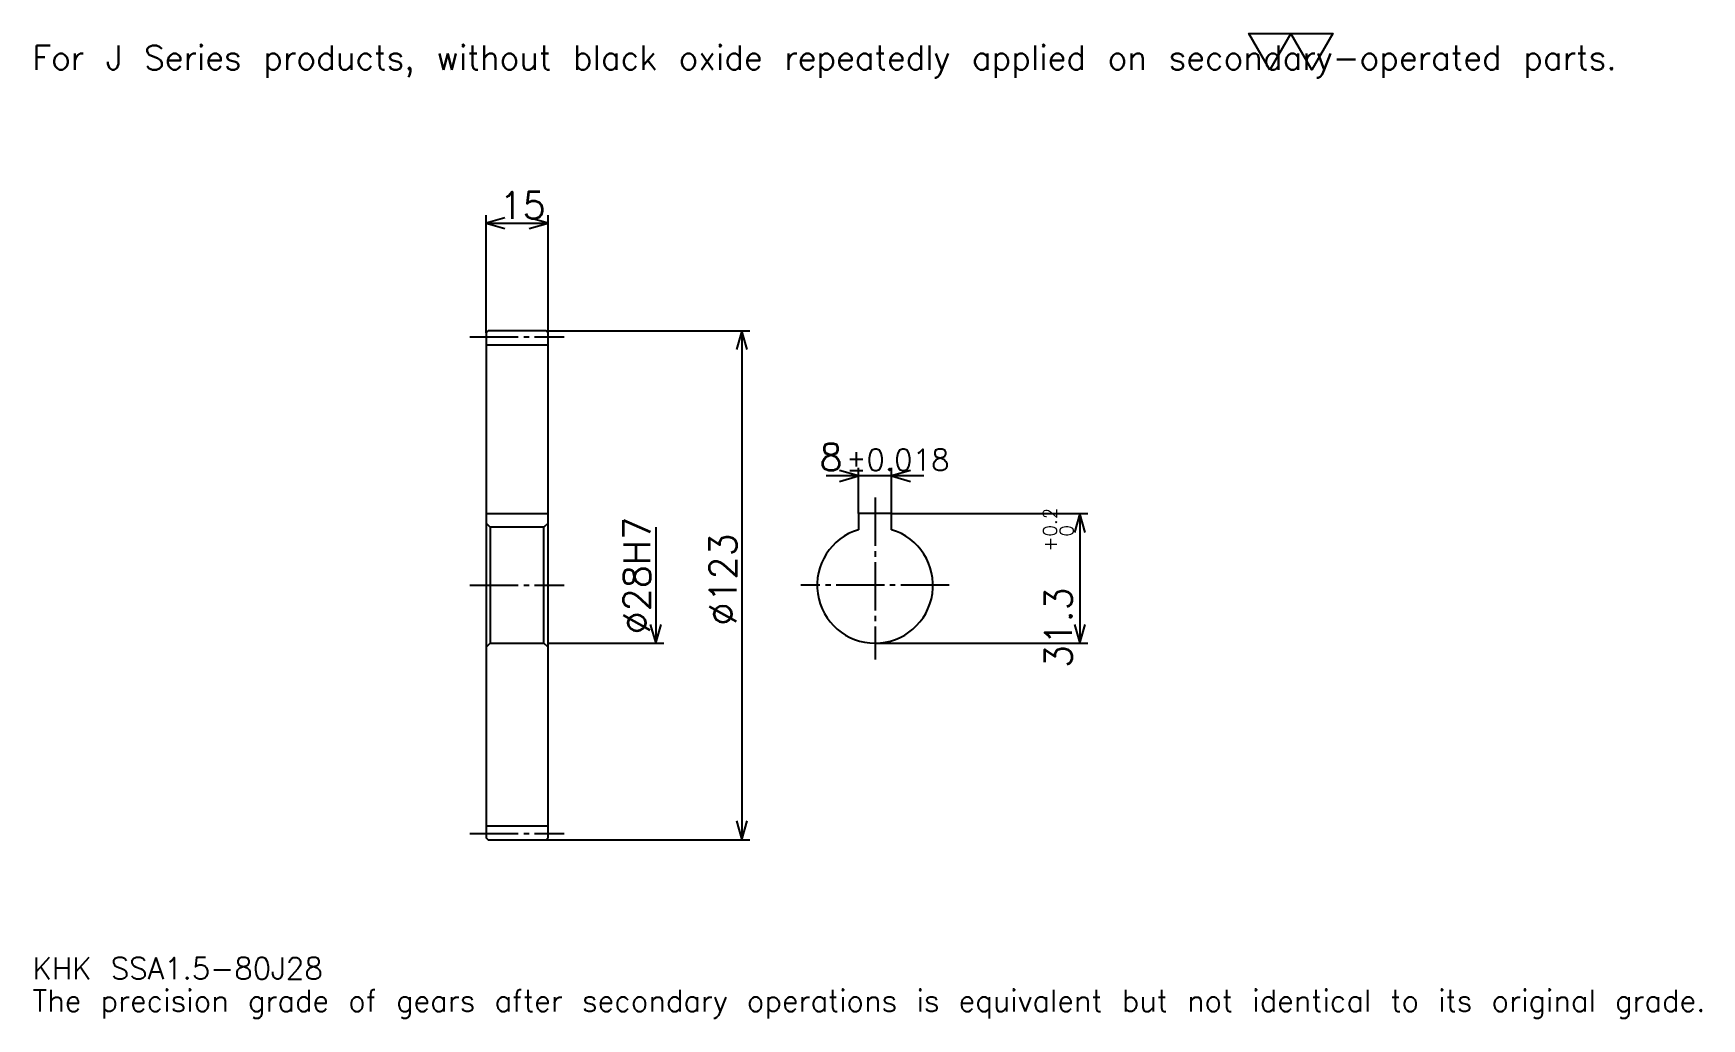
# Model space of a CAD drawing. Extents: x 13 to 416, y 5 to 243.
import ezdxf

# ---------------------------------------------------------------- set-up
doc = ezdxf.new("R2010")
doc.units = 0
doc.linetypes.add('DASHDOT', pattern=[15.603262, 11.702446, -1.300272, 1.300272, -1.300272])
doc.layers.get('0').update_dxf_attribs({"linetype": 'CONTINUOUS'})
doc.layers.add('DASHDOT', color=6, linetype='DASHDOT')
doc.styles.add('KANJI', font='TXT', dxfattribs={"bigfont": 'BIGFONT'})

msp = doc.modelspace()

# ---------------------------------------------------------------- linework, layer by layer
at = {"color": 5}
for p, q in [((122.629074, 170.985733), (122.629074, 198.941574)), ((137.629074, 170.985733), (137.629074, 198.941574)), ((122.629074, 196.991165), (137.629074, 196.991165)), ((122.629074, 170.485733), (122.629074, 170.985733)), ((137.129074, 170.985733), (137.629074, 170.985733)), ((137.629074, 170.985733), (186.389267, 170.985733)), ((137.629074, 170.485733), (137.629074, 170.985733)), ((184.438858, 170.985733), (184.438858, 47.985733)), ((212.64267, 126.785736), (212.64267, 137.838043)), ((220.64267, 126.785736), (220.64267, 137.838043)), ((228.44429, 135.887634), (204.841034, 135.887634)), ((220.64267, 126.785736), (268.1026, 126.785736)), ((266.152161, 126.785736), (266.152161, 95.485733)), ((163.634506, 123.485733), (163.634506, 95.485733)), ((137.629074, 95.485733), (165.584915, 95.485733)), ((216.64267, 95.485733), (268.1026, 95.485733)), ((137.129074, 47.985733), (137.629074, 47.985733)), ((137.629074, 47.985733), (186.389267, 47.985733))]:
    msp.add_line(p, q, dxfattribs=at)
at = {"color": 4}
for p, q in [((122.629074, 167.610733), (137.629074, 167.610733)), ((122.629074, 126.785736), (137.629074, 126.785736)), ((137.629074, 124.485733), (136.629074, 123.485733)), ((122.629074, 94.485733), (123.629074, 95.485733)), ((137.629074, 94.485733), (136.629074, 95.485733)), ((122.629074, 51.360733), (137.629074, 51.360733))]:
    msp.add_line(p, q, dxfattribs=at)
at = {"color": 7}
msp.add_lwpolyline([(312.065216, 234.04892), (306.994171, 242.83876), (327.278381, 242.83876), (322.207336, 234.04892), (317.136261, 242.83876), (312.065216, 234.04892)], dxfattribs=at)
at = {"color": 5}
for points in [[(127.180023, 198.291443), (122.629074, 196.991165), (127.180023, 195.690887)], [(133.078125, 195.690887), (137.629074, 196.991165), (133.078125, 198.291443)], [(185.739136, 166.434784), (184.438858, 170.985733), (183.13858, 166.434784)], [(208.091705, 134.587357), (212.64267, 135.887634), (208.091705, 137.187912)], [(225.193604, 137.187912), (220.64267, 135.887634), (225.193604, 134.587357)], [(267.452454, 122.234779), (266.152161, 126.785736), (264.851898, 122.234779)], [(162.334229, 100.036682), (163.634506, 95.485733), (164.934784, 100.036682)], [(264.851898, 100.036682), (266.152161, 95.485733), (267.452454, 100.036682)], [(183.13858, 52.536682), (184.438858, 47.985733), (185.739136, 52.536682)]]:
    msp.add_lwpolyline(points, dxfattribs=at)
at = {"color": 4}
for points in [[(122.629074, 94.485733), (122.629074, 48.485733), (123.129074, 47.985733), (137.129074, 47.985733), (137.629074, 48.485733), (137.629074, 170.485733), (137.129074, 170.985733), (123.129074, 170.985733), (122.629074, 170.485733), (122.629074, 94.485733)], [(220.64267, 122.902138), (220.64267, 126.785736), (212.64267, 126.785736), (212.64267, 122.902138)], [(122.629074, 124.485733), (123.629074, 123.485733), (123.629074, 95.485733), (136.629074, 95.485733), (136.629074, 123.485733), (123.629074, 123.485733)]]:
    msp.add_lwpolyline(points, dxfattribs=at)
msp.add_arc((216.64267, 109.485733), 14, 106.60154993, 73.39845007, dxfattribs=at)
at = {"layer": 'DASHDOT', "color": 7}
for p, q in [((118.728256, 169.485733), (141.529892, 169.485733)), ((216.64267, 130.686554), (216.64267, 91.584915)), ((118.728256, 109.485733), (141.529892, 109.485733)), ((234.543488, 109.485733), (198.741852, 109.485733)), ((118.728256, 49.485733), (141.529892, 49.485733))]:
    msp.add_line(p, q, dxfattribs=at)

# ---------------------------------------------------------------- texts
at = {"color": 7, "style": 'KANJI'}
for s, height, p in [('For J Series products, without black oxide repeatedly applied on secondary-operated parts.', 5.851223, (13.002717, 234.04892)), ('15', 6.501359, (125.903191, 198.031372)), ('8', 6.501359, (203.222565, 137.187912)), ('%%p0.018', 5.201087, (209.658112, 137.187912)), ('KHK SSA1.5-80J28', 5.201087, (13.002717, 14.302989)), ('The precision grade of gears after secondary operations is equivalent but not identical to its original grade.', 5.201087, (13.002717, 6.501359))]:
    msp.add_text(s, height=height, dxfattribs=at).set_placement(p)
for s, height, p in [('%%c28H7', 6.501359, (162.334229, 97.620758)), ('0.2', 3.250679, (260.561005, 121.249245)), ('%%c123', 6.501359, (183.13858, 99.733696)), ('0', 3.250679, (264.591858, 121.249245)), ('+', 3.250679, (260.561005, 117.608482)), ('31.3', 6.501359, (264.201782, 89.468033))]:
    msp.add_text(s, height=height, rotation=90, dxfattribs=at).set_placement(p)

doc.saveas('drawing.dxf')
